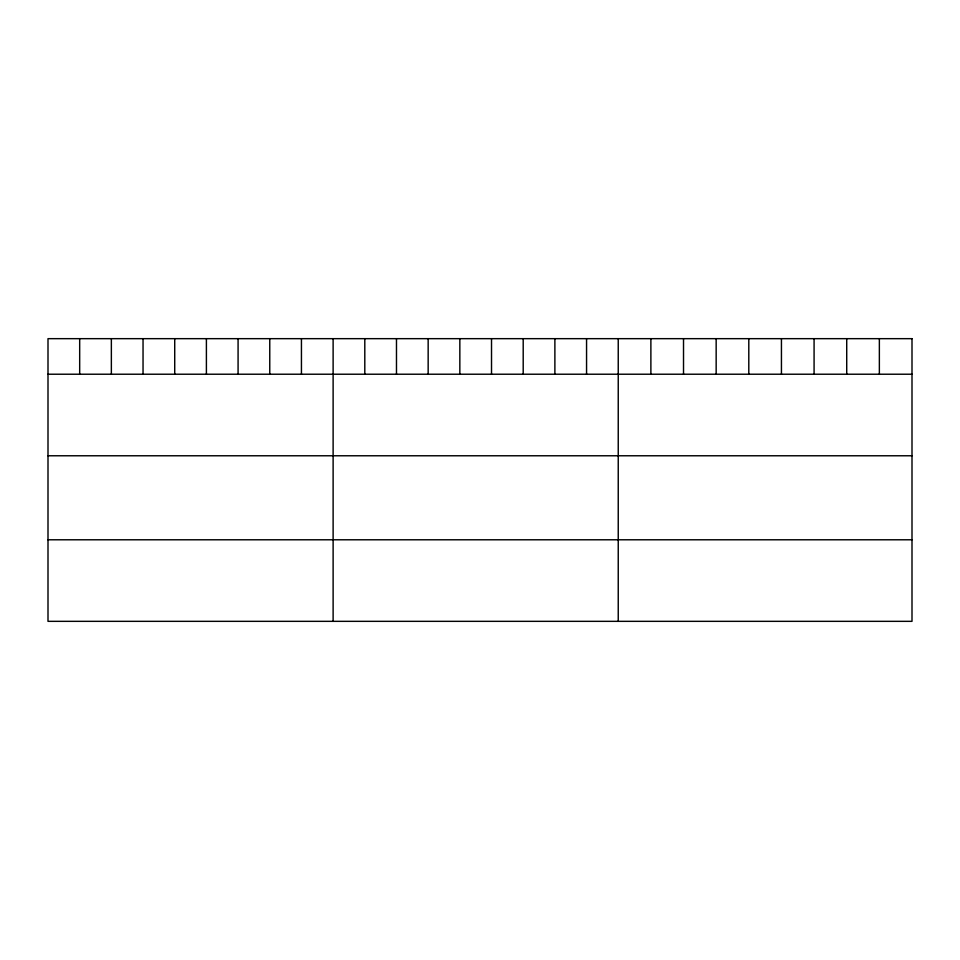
<?xml version="1.0" encoding="UTF-8"?>
<svg xmlns="http://www.w3.org/2000/svg" width="960" height="960" viewBox="0 0 960 960"><rect width="100%" height="100%" fill="white"/><g stroke="black" fill="none" stroke-linecap="round" stroke-linejoin="round"><path stroke-width="1.44" d="M48 374.22L912 374.22M48 455.772L912 455.772M48 539.784L912 539.784M879.36 338.664L879.36 374.22M846.72 338.664L846.72 374.22M814.08 338.664L814.08 374.22M781.44 338.664L781.44 374.22M748.8 338.664L748.8 374.22M716.16 338.664L716.16 374.22M683.52 338.664L683.52 374.22M650.88 338.664L650.88 374.22M618.24 338.664L618.24 621.336M586.56 338.664L586.56 374.22M554.88 338.664L554.88 374.22M523.2 338.664L523.2 374.22M491.52 338.664L491.52 374.22M459.84 338.664L459.84 374.22M428.16 338.664L428.16 374.22M396.48 338.664L396.48 374.22M364.8 338.664L364.8 374.22M333.12 338.664L333.12 621.336M301.44 338.664L301.44 374.22M269.76 338.664L269.76 374.22M238.08 338.664L238.08 374.22M206.4 338.664L206.4 374.22M174.72 338.664L174.72 374.22M143.04 338.664L143.04 374.22M111.36 338.664L111.36 374.22M79.68 338.664L79.68 374.22M912 338.664L48 338.664L48 621.336L912 621.336L912 338.664"/></g></svg>
